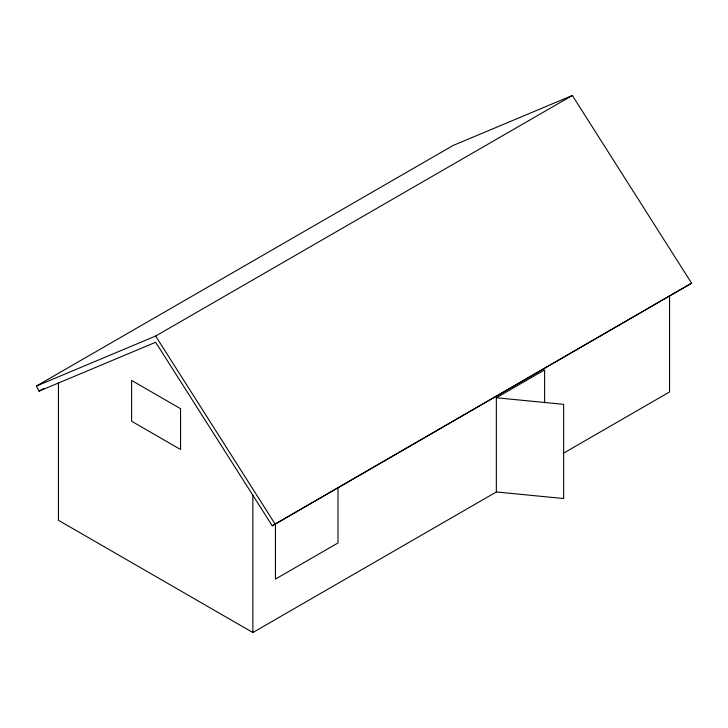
<?xml version="1.0" encoding="UTF-8"?>
<svg xmlns="http://www.w3.org/2000/svg" width="728" height="728" viewBox="0 0 728 728"><rect width="100%" height="100%" fill="white"/><g stroke="black" fill="none" stroke-linecap="round" stroke-linejoin="round"><path stroke-width="1.09" d="M272.245 525.78L691.6 283.183L572.345 95.468L453.089 145.482L36.4 386.049L39.066 391.154L155.656 342.26L272.245 525.78L691.6 283.183M39.066 391.154L43.989 388.315M36.4 386.049L155.656 336.036L572.345 95.468M58.449 383.028L58.449 520.293L252.862 632.532L496.341 491.964L496.341 397.77L544.608 369.906L544.608 402.811M563.299 453.307L669.551 391.964L669.551 295.532M496.341 397.77L563.645 404.34L563.645 498.534L496.341 491.964M155.656 336.036L274.911 523.75M337.992 487.496L337.992 542.97L275.457 579.069L275.457 523.605M252.862 495.268L252.862 632.532M180.562 408.69L131.613 380.425L131.613 421.248L180.562 449.504L180.562 408.69"/></g></svg>
